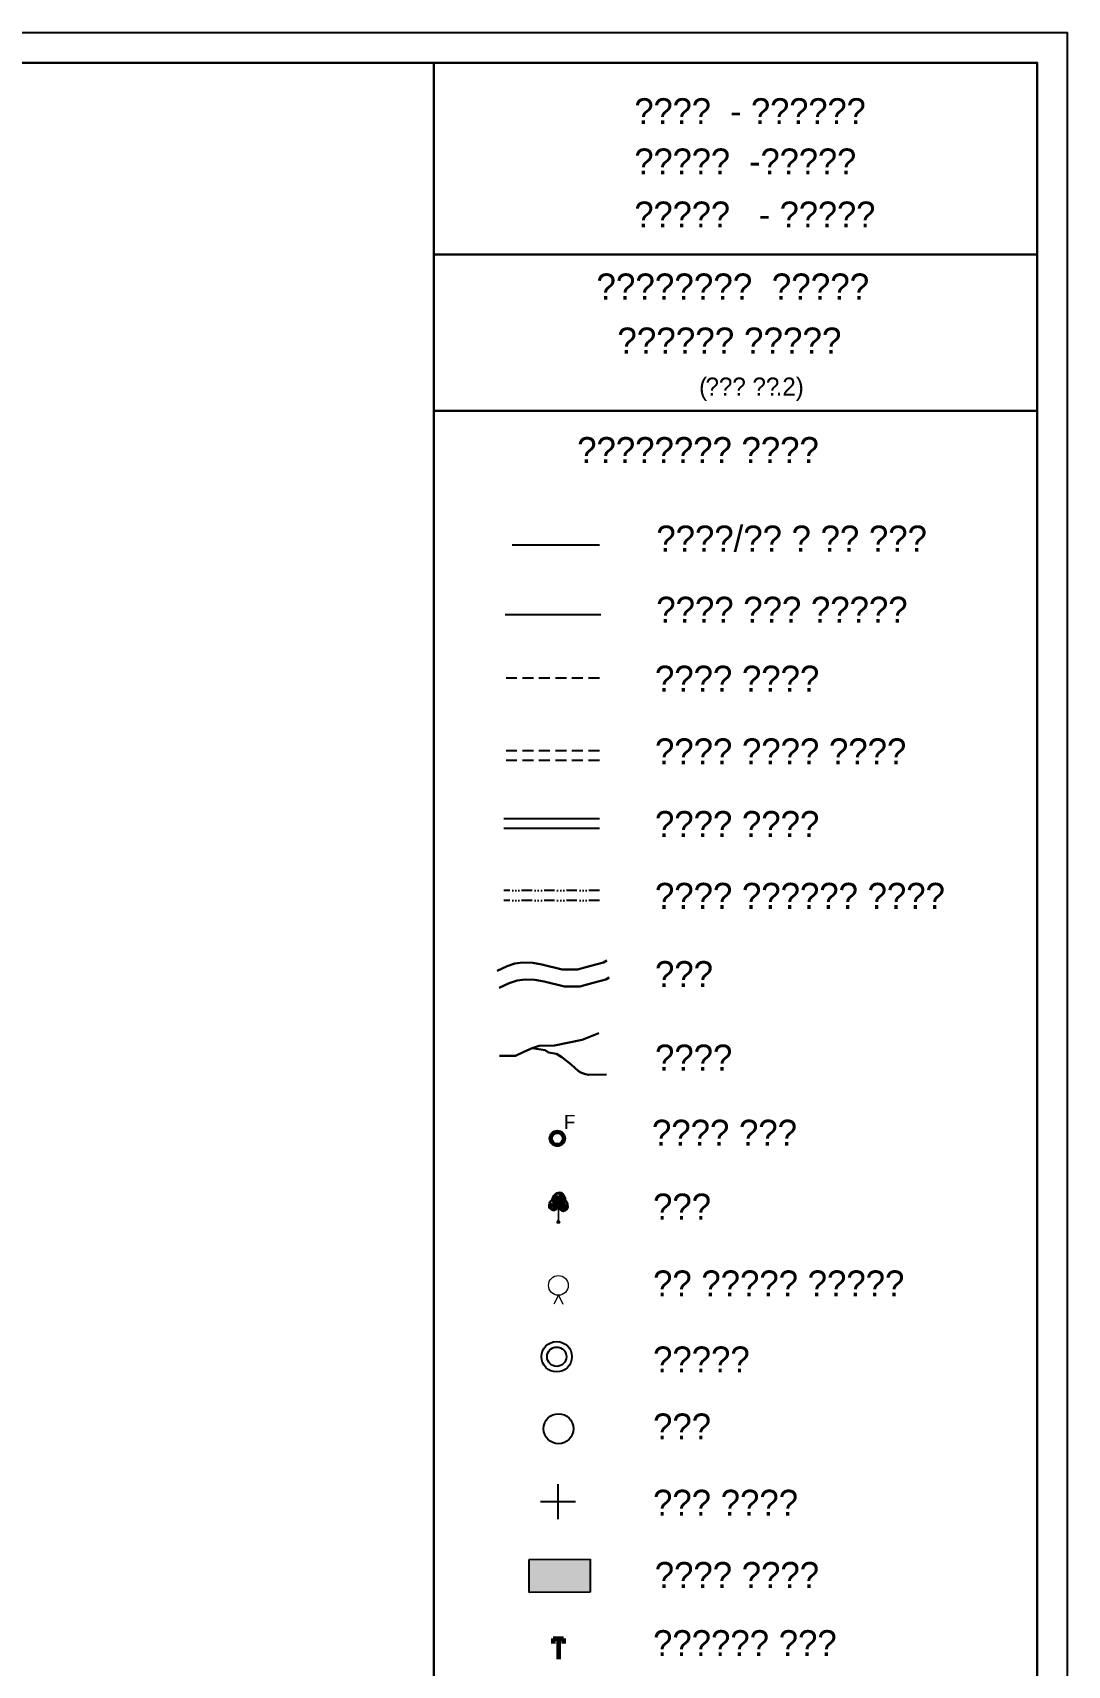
# Model space of a CAD drawing. Header units: millimetres. Extents: x -7 to 1337, y -419 to 712.
# Drawn here: x 833.2 to 1068.7, y 340.5 to 712.3 of the extents above; entities that cross this region are included whole.
import ezdxf

# ---------------------------------------------------------------- set-up
doc = ezdxf.new("R2010")
doc.units = ezdxf.units.MM
for name, pattern in [('ACAD_ISO02W100', [15, 12, -3]), ('ACAD_ISO14W100', [24, 12, -3, 0, -3, 0, -3, 0, -3]), ('DASHED', [0.75, 0.5, -0.25])]:
    doc.linetypes.add(name, pattern=pattern)
for name, color, linetype in [('Image', 7, 'Continuous'), ('Legend', 250, 'Continuous'), ('Sym_F', 250, 'Continuous'), ('Sym_Seemachinh', 250, 'Continuous'), ('Sym_Shivchinh', 250, 'Continuous'), ('Sym_STONE', 250, 'Continuous'), ('Sym_Tree', 92, 'Continuous')]:
    doc.layers.add(name, color=color, linetype=linetype)
doc.layers.add('Sym_Title', color=1, linetype='ACAD_ISO02W100', lineweight=25)
doc.styles.get("Standard").update_dxf_attribs({"font": 'Sakal Marathi_N_Ship.TTF'})
picture_1 = doc.add_image_def('image1.jpg', size_in_pixel=(14559, 11110))

# ---------------------------------------------------------------- blocks, each defined once
blk = doc.blocks.new('F')
at = {"layer": 'Sym_F'}
h = blk.add_hatch(color=256, dxfattribs=at)
h.paths.add_polyline_path([(-1, 0, 1), (1, 0, 1)])
h.paths.add_polyline_path([(0.69, 0, -1), (-0.69, 0, -1)], flags=16)
for radius in [1, 0.688]:
    blk.add_circle((0, 0), radius, dxfattribs=at)
at = {"layer": 'Sym_F', "linetype": 'Continuous'}
blk.add_text('F', height=1.8, dxfattribs=at).set_placement((0.85, 1.21, 1058.35))
blk = doc.blocks.new('Tree')
at = {"layer": 'Sym_Tree'}
for p, q in [((0.1, 3), (0, 2.99)), ((-0.16, 0), (0.13, 0))]:
    blk.add_line(p, q, dxfattribs=at)
at = {"layer": 'Sym_Tree', "color": 82, "const_width": 0.8}
for points in [[(-0.43, 1.74), (-0.28, 1.52)], [(-0.2, 1.68), (-0.05, 1.47)], [(-0.14, 1.47), (-0.1, 2.62)], [(-0.1, 1.46), (-0.06, 2.62)], [(0.05, 1.63), (0.1, 2.79)], [(0.2, 1.44), (0.24, 2.6)], [(0.6, 1.63), (0.38, 1.49)], [(0.44, 1.73), (0.59, 1.51)]]:
    blk.add_lwpolyline(points, dxfattribs=at)
at = {"layer": 'Sym_Tree', "color": 34}
blk.add_lwpolyline([(0, 0, 0.48, 0.16, 0), (0, 0.29, 0.16, 0.16, 0), (0, 1.48, 0.16, 0.16, 0)], format="xyseb", dxfattribs=at)
at = {"layer": 'Sym_Tree', "color": 82}
blk.add_open_spline([(-0.1, 1.43), (-0.17, 1.36), (-0.27, 1.24), (-0.46, 1.2), (-0.64, 1.21), (-0.79, 1.36), (-0.99, 1.53), (-0.9, 1.8), (-0.9, 2.07), (-0.59, 2.22), (-0.58, 2.58), (-0.35, 2.82), (-0.17, 2.98), (-0.04, 2.99), (0, 2.99)], degree=3, knots=[0, 0, 0, 0, 0.357151, 0.545743, 0.741494, 0.970117, 1.319935, 1.641608, 1.935314, 2.250626, 2.755061, 3.137005, 3.457298, 3.618487, 3.618487, 3.618487, 3.618487], dxfattribs=at)
blk.add_spline([(0.1, 1.43), (0.3, 1.22), (0.44, 1.16), (0.59, 1.16), (0.75, 1.25), (0.95, 1.45), (0.96, 1.7), (0.93, 1.94), (0.77, 2.13), (0.68, 2.52), (0.52, 2.78), (0.33, 2.96), (0.1, 3)], degree=3, dxfattribs=at)
for points in [[(-0.83, 1.97), (-0.9, 1.88), (-0.95, 1.62), (-0.58, 1.59)], [(-0.92, 1.7), (-0.95, 1.62), (-0.9, 1.88), (-0.93, 1.7)], [(-0.92, 1.7), (-0.92, 1.7), (-0.92, 1.7), (-0.95, 1.62)], [(-0.93, 1.54), (-0.91, 1.51), (-0.9, 1.88), (-0.87, 1.85)], [(-0.9, 1.88), (-0.93, 1.7), (-0.87, 1.85), (-0.87, 1.86)], [(-0.9, 1.88), (-0.87, 1.85), (-0.92, 1.7)], [(-0.85, 2.05), (-0.88, 1.99), (-0.89, 1.93), (-0.9, 1.88)], [(-0.77, 2.05), (-0.76, 1.78), (-0.9, 1.89), (-0.76, 1.78)], [(-0.89, 1.93), (-0.9, 1.88), (-0.82, 1.85), (-0.74, 2.01)], [(-0.9, 1.89), (-0.76, 1.78), (-0.69, 1.97), (-0.74, 2.01)], [(-0.85, 1.96), (-0.85, 1.96), (-0.83, 1.97), (-0.9, 1.88)], [(-0.85, 1.96), (-0.89, 1.94), (-0.86, 1.95), (-0.87, 2)], [(-0.86, 1.95), (-0.87, 2), (-0.88, 1.94), (-0.89, 1.94)], [(-0.88, 1.94), (-0.89, 1.94), (-0.89, 1.93), (-0.85, 1.97)], [(-0.89, 1.93), (-0.85, 1.97), (-0.85, 1.97)], [(-0.88, 1.91), (-0.88, 1.91), (-0.85, 1.96), (-0.89, 1.94)], [(-0.74, 2.08), (-0.77, 2.08), (-0.85, 2.05), (-0.88, 1.99)], [(-0.78, 2.04), (-0.82, 2.04), (-0.87, 2), (-0.88, 1.91)], [(-0.87, 2), (-0.88, 1.91), (-0.84, 1.97), (-0.83, 2.02)], [(-0.84, 1.94), (-0.84, 1.97), (-0.88, 1.91)], [(-0.83, 2.02), (-0.82, 2.04), (-0.87, 2), (-0.85, 2.05)], [(-0.87, 2), (-0.85, 2.05), (-0.84, 1.94), (-0.84, 1.97)], [(-0.86, 1.89), (-0.69, 1.93), (-0.85, 1.91), (-0.87, 1.85)], [(-0.85, 1.91), (-0.87, 1.85), (-0.85, 1.77), (-0.82, 1.83)], [(-0.85, 1.84), (-0.84, 1.87), (-0.87, 1.44), (-0.81, 1.4)], [(-0.87, 1.85), (-0.87, 1.86), (-0.58, 1.59), (-0.65, 1.65)], [(-0.82, 1.83), (-0.81, 1.8), (-0.86, 1.89), (-0.69, 1.93)], [(-0.8, 2.04), (-0.55, 2.12), (-0.85, 2.05), (-0.82, 2.08)], [(-0.85, 2.05), (-0.82, 2.08), (-0.8, 2.1), (-0.77, 2.12)], [(-0.85, 1.97), (-0.85, 1.97), (-0.85, 1.96)], [(-0.85, 1.77), (-0.82, 1.83), (-0.85, 1.84), (-0.84, 1.87)], [(-0.78, 2.02), (-0.84, 1.97), (-0.75, 2.03), (-0.77, 2.05)], [(-0.84, 1.97), (-0.83, 2.02), (-0.78, 2.04)], [(-0.82, 1.85), (-0.74, 2.01), (-0.78, 2.02), (-0.84, 1.97)], [(-0.78, 2.04), (-0.78, 2.04), (-0.83, 2.02), (-0.82, 2.04)], [(-0.77, 2.12), (-0.8, 2.1), (-0.82, 2.08), (-0.78, 2.09)], [(-0.82, 2.08), (-0.78, 2.09), (-0.77, 2.08), (-0.74, 2.08)], [(-0.76, 2.04), (-0.73, 2.06), (-0.78, 2.04), (-0.82, 2.04)], [(-0.76, 1.78), (-0.76, 1.78), (-0.79, 1.69), (-0.82, 1.85)], [(-0.79, 1.69), (-0.82, 1.85), (-0.65, 1.65), (-0.77, 1.77)], [(-0.75, 1.77), (-0.81, 1.8), (-0.82, 1.83), (-0.81, 1.8)], [(-0.77, 1.77), (-0.73, 1.75), (-0.75, 1.77), (-0.81, 1.8)], [(-0.8, 2.1), (-0.77, 2.12), (-0.74, 2.14), (-0.73, 2.09)], [(-0.74, 2.14), (-0.73, 2.09), (-0.77, 2.08), (-0.8, 2.1)], [(-0.75, 2.03), (-0.77, 2.05), (-0.8, 2.04), (-0.55, 2.12)], [(-0.77, 2.08), (-0.8, 2.1), (-0.77, 2.12), (-0.77, 2.1)], [(-0.8, 2.1), (-0.77, 2.1), (-0.77, 2.12), (-0.8, 2.1)], [(-0.77, 2.1), (-0.77, 2.1), (-0.8, 2.1), (-0.77, 2.1)], [(-0.76, 2.11), (-0.78, 2.09), (-0.69, 2.19)], [(-0.73, 2.09), (-0.77, 2.1), (-0.76, 2.11), (-0.78, 2.09)], [(-0.77, 2.12), (-0.77, 2.1), (-0.77, 2.12), (-0.76, 2.11)], [(-0.77, 2.12), (-0.76, 2.11), (-0.77, 2.1)], [(-0.77, 2.08), (-0.74, 2.08), (-0.73, 2.09), (-0.77, 2.1)], [(-0.74, 2.08), (-0.74, 2.08), (-0.74, 2.08), (-0.77, 2.08)], [(-0.69, 1.97), (-0.73, 2.06), (-0.77, 2.05), (-0.76, 1.78)], [(-0.73, 2.06), (-0.73, 2.01), (-0.77, 2.05), (-0.73, 2.06)], [(-0.77, 2.05), (-0.73, 2.06), (-0.73, 2.02), (-0.77, 2.03)], [(-0.73, 2.02), (-0.77, 2.03), (-0.73, 2.02), (-0.73, 2.06)], [(-0.62, 1.85), (-0.72, 1.75), (-0.77, 1.77), (-0.73, 1.75)], [(-0.65, 1.65), (-0.77, 1.77), (-0.76, 1.78), (-0.65, 1.71)], [(-0.47, 2.16), (-0.52, 1.63), (-0.76, 1.78), (-0.63, 2.04)], [(-0.52, 1.63), (-0.76, 1.78), (-0.74, 2.08), (-0.63, 2.11)], [(-0.73, 2.02), (-0.73, 2.06), (-0.76, 2.04), (-0.73, 2.06)], [(-0.76, 1.78), (-0.63, 2.04), (-0.65, 1.68), (-0.65, 1.53)], [(-0.7, 1.93), (-0.76, 1.78), (-0.74, 2.01), (-0.69, 1.97)], [(-0.69, 1.97), (-0.66, 1.92), (-0.76, 1.78), (-0.69, 1.93)], [(-0.7, 1.93), (-0.74, 1.95), (-0.7, 1.93), (-0.76, 1.96)], [(-0.7, 1.93), (-0.76, 1.96), (-0.7, 1.93), (-0.76, 1.78)], [(-0.76, 1.78), (-0.69, 1.93), (-0.7, 1.93), (-0.74, 1.95)], [(-0.76, 1.78), (-0.76, 1.78), (-0.62, 1.85), (-0.72, 1.75)], [(-0.58, 1.59), (-0.65, 1.65), (-0.53, 1.84), (-0.76, 1.78)], [(-0.53, 1.84), (-0.76, 1.78), (-0.76, 1.78)], [(-0.76, 1.78), (-0.65, 1.71), (-0.76, 1.78), (-0.69, 1.79)], [(-0.76, 1.78), (-0.69, 1.79), (-0.76, 1.78)], [(-0.52, 1.63), (-0.65, 1.68), (-0.52, 1.63), (-0.76, 1.78)], [(-0.63, 2.17), (-0.63, 2.23), (-0.74, 2.08)], [(-0.74, 2.14), (-0.74, 2.13), (-0.69, 2.19), (-0.63, 2.23)], [(-0.69, 2.19), (-0.63, 2.23), (-0.74, 2.08), (-0.74, 2.13)], [(-0.74, 2.08), (-0.74, 2.13), (-0.71, 2.1), (-0.63, 2.23)], [(-0.69, 2.19), (-0.69, 2.19), (-0.74, 2.14), (-0.74, 2.13)], [(-0.74, 2.08), (-0.63, 2.11), (-0.55, 2.17), (-0.63, 2.11)], [(-0.74, 2.08), (-0.74, 2.08), (-0.74, 2.08)], [(-0.74, 2.08), (-0.74, 2.08), (-0.74, 2.08)], [(-0.74, 2.01), (-0.71, 2.03), (-0.73, 2.06), (-0.73, 2.01)], [(-0.74, 2.01), (-0.69, 1.97), (-0.74, 2.01), (-0.71, 2.03)], [(-0.69, 1.97), (-0.74, 2.01), (-0.69, 1.97), (-0.74, 1.95)], [(-0.69, 1.97), (-0.74, 1.95), (-0.69, 1.97), (-0.66, 1.92)], [(-0.64, 2.09), (-0.63, 2.04), (-0.69, 1.97), (-0.73, 2.06)], [(-0.71, 2.1), (-0.63, 2.23), (-0.63, 2.17), (-0.58, 2.16)], [(-0.63, 2.14), (-0.63, 2.17), (-0.71, 2.1), (-0.63, 2.14)], [(-0.71, 2.1), (-0.63, 2.14), (-0.63, 2.17), (-0.7, 2.11)], [(-0.63, 2.17), (-0.7, 2.11), (-0.63, 2.14), (-0.63, 2.17)], [(-0.69, 2.19), (-0.63, 2.23), (-0.58, 2.36), (-0.6, 2.36)], [(-0.63, 2.27), (-0.63, 2.27), (-0.69, 2.19), (-0.63, 2.23)], [(-0.63, 2.04), (-0.64, 2.09), (-0.68, 1.95), (-0.69, 1.97)], [(-0.68, 1.95), (-0.69, 1.97), (-0.62, 1.97), (-0.64, 1.94)], [(-0.66, 1.92), (-0.64, 1.94), (-0.63, 2.04), (-0.64, 2.09)], [(-0.64, 1.88), (-0.6, 1.86), (-0.66, 1.92), (-0.64, 1.94)], [(-0.65, 1.68), (-0.65, 1.53), (-0.65, 1.53), (-0.53, 1.53)], [(-0.65, 1.53), (-0.53, 1.53), (-0.52, 1.63), (-0.65, 1.68)], [(-0.62, 1.97), (-0.63, 2.04), (-0.63, 2.04), (-0.64, 2.09)], [(-0.63, 2.04), (-0.64, 2.09), (-0.64, 2.09), (-0.59, 2.09)], [(-0.64, 2.09), (-0.59, 2.09), (-0.64, 2.09), (-0.63, 2.04)], [(-0.62, 1.97), (-0.64, 1.94), (-0.52, 1.63), (-0.59, 1.62)], [(-0.62, 1.85), (-0.64, 1.88), (-0.64, 1.94), (-0.6, 1.86)], [(-0.64, 1.94), (-0.6, 1.86), (-0.64, 1.94), (-0.6, 1.86)], [(-0.64, 1.94), (-0.6, 1.86), (-0.58, 1.94), (-0.64, 1.94)], [(-0.58, 1.94), (-0.64, 1.94), (-0.64, 1.88), (-0.6, 1.86)], [(-0.52, 1.63), (-0.59, 1.62), (-0.62, 1.85), (-0.64, 1.88)], [(-0.49, 2.45), (-0.58, 2.36), (-0.55, 2.17), (-0.63, 2.17)], [(-0.63, 2.17), (-0.63, 2.17), (-0.63, 2.17), (-0.63, 2.23)], [(-0.63, 2.14), (-0.63, 2.17), (-0.62, 2.21), (-0.63, 2.23)], [(-0.55, 2.17), (-0.63, 2.17), (-0.43, 2.16), (-0.22, 2.16)], [(-0.55, 2.17), (-0.63, 2.11), (-0.63, 2.04), (-0.63, 2.11)], [(-0.63, 2.04), (-0.63, 2.11), (-0.63, 2.17)], [(-0.63, 2.17), (-0.63, 2.17), (-0.63, 2.17)], [(-0.63, 2.17), (-0.58, 2.16), (-0.63, 2.14), (-0.63, 2.17)], [(-0.47, 2.16), (-0.55, 2.17), (-0.62, 1.97), (-0.63, 2.04)], [(-0.62, 2.27), (-0.62, 2.21), (-0.54, 2.47), (-0.54, 2.5)], [(-0.58, 2.36), (-0.6, 2.36), (-0.61, 2.32), (-0.62, 2.3)], [(-0.62, 2.24), (-0.62, 2.21), (-0.58, 2.36), (-0.56, 2.28)], [(-0.61, 2.32), (-0.58, 2.36), (-0.62, 2.27), (-0.62, 2.21)], [(-0.61, 2.32), (-0.62, 2.3), (-0.62, 2.24), (-0.62, 2.21)], [(-0.58, 2.36), (-0.56, 2.28), (-0.61, 2.32), (-0.58, 2.36)], [(-0.57, 2.44), (-0.6, 2.36), (-0.49, 2.59), (-0.5, 2.59)], [(-0.55, 2.54), (-0.57, 2.47), (-0.57, 2.44), (-0.6, 2.36)], [(-0.55, 2.48), (-0.55, 2.5), (-0.6, 2.36), (-0.59, 2.36)], [(-0.57, 2.4), (-0.6, 2.36), (-0.57, 2.47), (-0.54, 2.47)], [(-0.58, 2.39), (-0.57, 2.43), (-0.57, 2.4), (-0.6, 2.36)], [(-0.6, 2.36), (-0.59, 2.36), (-0.57, 2.39), (-0.57, 2.4)], [(-0.45, 2.73), (-0.52, 2.6), (-0.55, 2.48), (-0.58, 2.36)], [(-0.39, 2.55), (-0.5, 2.59), (-0.49, 2.45), (-0.58, 2.36)], [(-0.55, 2.48), (-0.58, 2.36), (-0.42, 2.42), (-0.39, 2.55)], [(-0.56, 2.46), (-0.55, 2.54), (-0.58, 2.39), (-0.57, 2.43)], [(-0.57, 2.47), (-0.54, 2.47), (-0.55, 2.54), (-0.57, 2.47)], [(-0.57, 2.39), (-0.57, 2.4), (-0.57, 2.43), (-0.55, 2.5)], [(-0.55, 2.54), (-0.52, 2.6), (-0.56, 2.46), (-0.55, 2.54)], [(-0.39, 2.55), (-0.46, 2.69), (-0.52, 2.6), (-0.55, 2.5)], [(-0.52, 2.6), (-0.55, 2.5), (-0.49, 2.45), (-0.39, 2.55)], [(-0.55, 2.5), (-0.53, 2.57), (-0.52, 2.6), (-0.53, 2.57)], [(-0.52, 2.6), (-0.53, 2.57), (-0.55, 2.54), (-0.52, 2.6)], [(-0.55, 2.54), (-0.55, 2.54), (-0.55, 2.5), (-0.53, 2.57)], [(-0.54, 2.47), (-0.54, 2.5), (-0.55, 2.48), (-0.55, 2.5)], [(-0.55, 2.17), (-0.32, 2.2), (-0.49, 2.45), (-0.38, 2.29)], [(-0.49, 2.45), (-0.38, 2.29), (-0.32, 2.2), (-0.55, 2.17)], [(-0.29, 2.35), (-0.32, 2.2), (-0.55, 2.17), (-0.32, 2.2)], [(-0.32, 2.2), (-0.55, 2.17), (-0.43, 2.16)], [(-0.47, 2.16), (-0.35, 2.09), (-0.47, 2.16), (-0.55, 2.17)], [(0, 2.99), (-0.31, 2.84), (-0.45, 2.73), (-0.52, 2.6)], [(-0.49, 2.59), (-0.5, 2.59), (-0.38, 2.77), (-0.31, 2.84)], [(-0.49, 2.45), (-0.39, 2.55), (-0.39, 2.55), (-0.5, 2.59)], [(-0.26, 2.44), (-0.1, 2.44), (-0.29, 2.35), (-0.49, 2.45)], [(-0.29, 2.35), (-0.49, 2.45), (-0.29, 2.35), (-0.32, 2.2)], [(-0.35, 2.09), (-0.33, 2.16), (-0.47, 2.16), (-0.35, 2.09)], [(-0.42, 2.42), (-0.39, 2.55), (-0.39, 2.55), (-0.46, 2.69)], [(-0.38, 2.77), (-0.31, 2.84), (-0.45, 2.73), (-0.38, 2.77)], [(-0.39, 2.55), (-0.45, 2.66), (-0.41, 2.72), (-0.26, 2.81)], [(-0.45, 2.73), (-0.38, 2.77), (-0.4, 2.72), (-0.42, 2.74)], [(-0.4, 2.72), (-0.42, 2.74), (-0.45, 2.68), (-0.45, 2.66)], [(-0.45, 2.68), (-0.45, 2.66), (-0.43, 2.7), (-0.4, 2.72)], [(-0.41, 2.69), (-0.44, 2.68), (-0.45, 2.66), (-0.41, 2.69)], [(-0.45, 2.66), (-0.41, 2.69), (-0.07, 2.53), (0.05, 2.48)], [(-0.41, 2.69), (-0.41, 2.71), (-0.41, 2.69), (-0.44, 2.68)], [(-0.43, 2.7), (-0.4, 2.72), (0, 2.99), (-0.09, 2.98)], [(-0.43, 2.16), (-0.22, 2.16), (0.02, 2.32), (0.07, 2.48)], [(-0.43, 2.16), (-0.43, 2.16), (-0.35, 2.09), (-0.33, 2.16)], [(-0.41, 2.65), (-0.25, 2.61), (-0.26, 2.81), (0.06, 2.94)], [(-0.41, 2.72), (-0.26, 2.81), (-0.25, 2.61), (-0.41, 2.69)], [(-0.3, 2.8), (-0.26, 2.81), (-0.41, 2.69), (-0.41, 2.71)], [(-0.25, 2.61), (-0.41, 2.69), (-0.41, 2.65), (-0.25, 2.61)], [(-0.28, 2.82), (-0.37, 2.77), (-0.4, 2.72), (-0.28, 2.82)], [(-0.27, 2.82), (-0.37, 2.77), (-0.39, 2.71), (-0.37, 2.69)], [(-0.39, 2.71), (-0.37, 2.69), (-0.3, 2.8), (-0.26, 2.81)], [(-0.26, 2.81), (0.06, 2.94), (-0.27, 2.82), (-0.37, 2.77)], [(-0.31, 2.84), (-0.18, 2.9), (-0.28, 2.82), (-0.37, 2.77)], [(0.27, 1.83), (-0.21, 1.81), (-0.27, 2.16), (-0.32, 1.63)], [(-0.18, 2.9), (-0.17, 2.95), (-0.25, 2.9), (-0.31, 2.84)], [(-0.25, 2.9), (-0.31, 2.84), (-0.18, 2.9), (-0.24, 2.9)], [(-0.18, 2.9), (-0.24, 2.9), (-0.31, 2.84), (-0.18, 2.9)], [(-0.26, 2.44), (-0.29, 2.35), (-0.29, 2.35), (-0.26, 2.44)], [(0.2, 2.99), (-0.06, 2.82), (-0.26, 2.82), (0, 2.99)], [(-0.26, 2.82), (0, 2.99), (0.09, 2.99), (0.04, 2.93)], [(-0.07, 2.53), (0.05, 2.48), (-0.26, 2.44), (-0.1, 2.44)], [(0, 2.99), (-0.09, 2.98), (-0.17, 2.95), (-0.25, 2.9)], [(-0.17, 2.95), (-0.25, 2.9), (-0.12, 2.96), (-0.09, 2.98)], [(-0.1, 2.97), (-0.12, 2.96), (-0.25, 2.9), (-0.18, 2.9)], [(-0.1, 2.97), (-0.18, 2.9), (-0.18, 2.93), (-0.25, 2.9)], [(-0.18, 2.93), (-0.25, 2.9), (-0.18, 2.9), (-0.17, 2.95)], [(0.28, 2.6), (-0.05, 2.61), (-0.19, 2.55), (-0.24, 2.66)], [(-0.09, 2.35), (-0.06, 2.44), (0.27, 1.83), (-0.21, 1.81)], [(-0.2, 2.72), (-0.08, 2.82), (0.2, 2.99), (0.28, 2.6)], [(-0.06, 2.79), (-0.06, 2.82), (-0.2, 2.72), (-0.08, 2.82)], [(-0.12, 2.96), (-0.09, 2.98), (-0.18, 2.95), (-0.09, 2.98)], [(-0.18, 2.95), (-0.09, 2.98), (-0.1, 2.97), (-0.12, 2.96)], [(-0.13, 2.95), (-0.13, 2.95), (-0.1, 2.97), (-0.18, 2.9)], [(-0.13, 2.96), (-0.13, 2.96), (-0.18, 2.95), (-0.18, 2.9)], [(-0.18, 2.95), (-0.18, 2.9), (-0.13, 2.96), (-0.14, 2.95)], [(-0.13, 2.96), (-0.14, 2.95), (-0.13, 2.95)], [(0.28, 2.6), (-0.05, 2.61), (-0.06, 2.44), (-0.09, 2.35)], [(0, 2.99), (0.1, 3), (0.2, 2.99), (-0.06, 2.82)], [(0.2, 2.99), (0.28, 2.6), (-0.05, 2.61), (-0.06, 2.81)], [(0.37, 2.93), (0.29, 2.97), (-0.06, 2.81), (-0.06, 2.8)], [(-0.06, 2.81), (-0.06, 2.8), (-0.06, 2.82)], [(-0.06, 2.82), (-0.06, 2.82), (-0.06, 2.79), (-0.06, 2.82)], [(-0.05, 2.61), (-0.06, 2.81), (0.28, 2.6), (-0.05, 2.61)], [(0.22, 2.32), (0.27, 2.48), (0.28, 2.6), (-0.05, 2.61)], [(0.09, 2.99), (0.04, 2.93), (-0.03, 2.91), (0.02, 2.96)], [(-0.03, 2.91), (-0.02, 2.94), (0.02, 2.96), (0, 2.99)], [(-0.03, 2.91), (0.02, 2.96), (0.04, 2.93), (-0.03, 2.91)], [(0.04, 2.93), (-0.03, 2.91), (-0.02, 2.94), (0.02, 2.96)], [(0.41, 2.32), (0.39, 2.41), (-0.01, 1.85), (0.46, 1.77)], [(-0.01, 1.85), (0.46, 1.77), (0.56, 2.11), (0.55, 1.58)], [(0.02, 2.96), (0, 2.99), (0.09, 2.99), (0.02, 2.96)], [(0.09, 2.99), (0.02, 2.96), (0.1, 3), (0.2, 2.99)], [(0.1, 2.32), (0.07, 2.49), (0.08, 2.61), (0.41, 2.58)], [(0.52, 2.11), (0.31, 2.14), (0.1, 2.32), (0.07, 2.49)], [(0.57, 2.67), (0.46, 2.79), (0.2, 2.99), (0.08, 2.61)], [(0.2, 2.99), (0.08, 2.61), (0.41, 2.58), (0.45, 2.78)], [(0.41, 2.58), (0.45, 2.78), (0.08, 2.61), (0.41, 2.58)], [(0.08, 2.61), (0.41, 2.58), (0.39, 2.41), (0.41, 2.32)], [(0.08, 2.61), (0.41, 2.58), (0.54, 2.5), (0.6, 2.6)], [(0.12, 2.95), (0.09, 2.97), (0.17, 2.93), (0.09, 2.97)], [(0.17, 2.93), (0.09, 2.97), (0.1, 2.96), (0.12, 2.95)], [(0.6, 2.6), (0.57, 2.64), (0.21, 2.53), (0.09, 2.49)], [(0.21, 2.53), (0.09, 2.49), (0.39, 2.41), (0.23, 2.43)], [(0.1, 3), (0.2, 2.99), (0.32, 2.95), (0.29, 2.97)], [(0.12, 2.95), (0.14, 2.94), (0.13, 2.94)], [(0.56, 2.6), (0.41, 2.58), (0.45, 2.78), (0.14, 2.95)], [(0.45, 2.78), (0.14, 2.95), (0.45, 2.78), (0.54, 2.73)], [(0.2, 2.99), (0.5, 2.8), (0.62, 2.67), (0.67, 2.54)], [(0.6, 2.65), (0.57, 2.67), (0.2, 2.99), (0.29, 2.97)], [(0.2, 2.99), (0.29, 2.97), (0.37, 2.93), (0.44, 2.87)], [(0.32, 2.11), (0.32, 2.11), (0.23, 2.05), (0.22, 2.12)], [(0.39, 2.41), (0.23, 2.43), (0.41, 2.32), (0.62, 2.39)], [(0.37, 2.93), (0.44, 2.87), (0.32, 2.95), (0.29, 2.97)], [(0.3, 2.96), (0.32, 2.95), (0.44, 2.87), (0.38, 2.88)], [(0.33, 2.94), (0.33, 2.94), (0.3, 2.96), (0.38, 2.88)], [(0.3, 2.96), (0.38, 2.88), (0.37, 2.91), (0.44, 2.87)], [(0.65, 2.11), (0.72, 2.09), (0.52, 2.11), (0.31, 2.14)], [(0.44, 2.87), (0.38, 2.88), (0.33, 2.94), (0.33, 2.95)], [(0.33, 2.94), (0.33, 2.95), (0.37, 2.93), (0.38, 2.88)], [(0.37, 2.93), (0.38, 2.88), (0.33, 2.95), (0.34, 2.94)], [(0.37, 2.91), (0.44, 2.87), (0.38, 2.88), (0.37, 2.93)], [(0.38, 2.88), (0.37, 2.93), (0.44, 2.87), (0.5, 2.8)], [(0.44, 2.87), (0.5, 2.8), (0.38, 2.88), (0.43, 2.87)], [(0.38, 2.88), (0.43, 2.87), (0.5, 2.8), (0.38, 2.88)], [(0.5, 2.8), (0.38, 2.88), (0.46, 2.79), (0.54, 2.73)], [(0.39, 2.41), (0.41, 2.32), (0.41, 2.32), (0.39, 2.41)], [(0.58, 2.67), (0.45, 2.78), (0.41, 2.58), (0.57, 2.64)], [(0.41, 2.58), (0.57, 2.64), (0.56, 2.6), (0.41, 2.58)], [(0.41, 2.32), (0.62, 2.39), (0.41, 2.32), (0.42, 2.16)], [(0.41, 2.32), (0.42, 2.16), (0.65, 2.11), (0.42, 2.16)], [(0.65, 2.11), (0.42, 2.16), (0.62, 2.39), (0.49, 2.25)], [(0.62, 2.39), (0.49, 2.25), (0.42, 2.16), (0.65, 2.11)], [(0.42, 2.16), (0.65, 2.11), (0.52, 2.11)], [(0.43, 2.05), (0.42, 2.12), (0.56, 2.11), (0.43, 2.05)], [(0.56, 2.11), (0.43, 2.05), (0.56, 2.11), (0.65, 2.11)], [(0.54, 2.5), (0.6, 2.6), (0.58, 2.67), (0.45, 2.78)], [(0.45, 2.78), (0.54, 2.73), (0.55, 2.66), (0.53, 2.65)], [(0.55, 2.66), (0.53, 2.65), (0.47, 2.76), (0.45, 2.78)], [(0.47, 2.76), (0.45, 2.78), (0.57, 2.64), (0.58, 2.66)], [(0.46, 2.79), (0.54, 2.73), (0.57, 2.67), (0.46, 2.79)], [(0.47, 2.54), (0.48, 2.5), (0.49, 2.47), (0.47, 2.54)], [(0.64, 2.53), (0.65, 2.53), (0.55, 2.72), (0.5, 2.8)], [(0.55, 2.72), (0.5, 2.8), (0.62, 2.67), (0.55, 2.72)], [(0.55, 2.37), (0.54, 2.5), (0.54, 2.5), (0.62, 2.64)], [(0.54, 2.5), (0.62, 2.64), (0.67, 2.54), (0.68, 2.43)], [(0.67, 2.54), (0.68, 2.43), (0.62, 2.39), (0.54, 2.5)], [(0.62, 2.39), (0.54, 2.5), (0.54, 2.5), (0.65, 2.53)], [(0.54, 2.5), (0.65, 2.53), (0.62, 2.39), (0.7, 2.29)], [(0.69, 2.41), (0.7, 2.29), (0.55, 2.37), (0.54, 2.5)], [(0.62, 2.67), (0.55, 2.72), (0.57, 2.67), (0.59, 2.69)], [(0.56, 2.11), (0.55, 1.58), (0.8, 1.7), (0.71, 1.97)], [(0.55, 1.58), (0.8, 1.7), (0.82, 2), (0.72, 2.03)], [(0.68, 1.9), (0.7, 1.87), (0.55, 1.58), (0.62, 1.56)], [(0.55, 1.58), (0.62, 1.56), (0.68, 1.77), (0.7, 1.81)], [(0.55, 1.58), (0.68, 1.6), (0.55, 1.58), (0.8, 1.7)], [(0.56, 2.11), (0.65, 2.11), (0.68, 1.9), (0.71, 1.97)], [(0.57, 2.67), (0.59, 2.69), (0.61, 2.62), (0.6, 2.6)], [(0.61, 2.62), (0.6, 2.6), (0.6, 2.65), (0.57, 2.67)], [(0.57, 2.64), (0.58, 2.66), (0.57, 2.64), (0.6, 2.62)], [(0.57, 2.64), (0.6, 2.62), (0.6, 2.6), (0.57, 2.64)], [(0.6, 1.52), (0.68, 1.58), (0.58, 1.79), (0.8, 1.7)], [(0.58, 1.79), (0.8, 1.7), (0.8, 1.7)], [(0.9, 1.88), (0.96, 1.78), (0.97, 1.51), (0.6, 1.52)], [(0.92, 1.75), (0.92, 1.76), (0.6, 1.52), (0.68, 1.58)], [(0.62, 2.67), (0.67, 2.54), (0.69, 2.41), (0.7, 2.29)], [(0.62, 2.39), (0.7, 2.29), (0.65, 2.11), (0.72, 2.09)], [(0.7, 2.37), (0.72, 2.29), (0.64, 2.53), (0.65, 2.53)], [(0.83, 1.94), (0.85, 1.96), (0.88, 1.94), (0.64, 2.06)], [(0.88, 1.94), (0.64, 2.06), (0.92, 1.95), (0.9, 1.98)], [(0.7, 1.87), (0.66, 1.79), (0.64, 1.88), (0.7, 1.87)], [(0.64, 1.88), (0.7, 1.87), (0.7, 1.81), (0.66, 1.79)], [(0.82, 2), (0.72, 2.03), (0.65, 2.11), (0.72, 2.03)], [(0.65, 2.11), (0.72, 2.03), (0.71, 1.97), (0.72, 2.03)], [(0.68, 1.77), (0.7, 1.81), (0.7, 1.87), (0.66, 1.79)], [(0.7, 1.87), (0.66, 1.79), (0.7, 1.87), (0.66, 1.79)], [(0.7, 1.81), (0.66, 1.79), (0.72, 1.84), (0.7, 1.87)], [(0.68, 2.43), (0.68, 2.5), (0.67, 2.54), (0.68, 2.5)], [(0.69, 2.47), (0.67, 2.54), (0.69, 2.4), (0.69, 2.47)], [(0.73, 2.19), (0.72, 2.14), (0.68, 2.41), (0.67, 2.43)], [(0.68, 2.41), (0.67, 2.43), (0.69, 2.41), (0.68, 2.43)], [(0.73, 2.17), (0.72, 2.14), (0.7, 2.29), (0.67, 2.21)], [(0.7, 2.29), (0.67, 2.21), (0.72, 2.25), (0.7, 2.29)], [(0.8, 2.01), (0.73, 2.15), (0.72, 2.09), (0.67, 2.1)], [(0.72, 2.09), (0.67, 2.1), (0.72, 2.07), (0.72, 2.09)], [(0.8, 1.7), (0.71, 1.97), (0.68, 1.6), (0.67, 1.46)], [(0.69, 2.47), (0.69, 2.47), (0.68, 2.43), (0.68, 2.5)], [(0.7, 2.4), (0.68, 2.41), (0.69, 2.47), (0.7, 2.4)], [(0.69, 2.41), (0.68, 2.43), (0.72, 2.29), (0.7, 2.29)], [(0.7, 2.32), (0.7, 2.33), (0.69, 2.36), (0.68, 2.43)], [(0.7, 2.33), (0.72, 2.29), (0.7, 2.4), (0.68, 2.41)], [(0.68, 1.9), (0.71, 1.97), (0.71, 1.97), (0.72, 2.02)], [(0.71, 1.97), (0.72, 2.02), (0.72, 2.02), (0.68, 2.02)], [(0.72, 2.02), (0.68, 2.02), (0.72, 2.02), (0.71, 1.97)], [(0.74, 1.88), (0.75, 1.89), (0.68, 1.9), (0.7, 1.87)], [(0.8, 1.7), (0.8, 1.7), (0.68, 1.77), (0.76, 1.66)], [(0.68, 1.77), (0.76, 1.66), (0.81, 1.68), (0.77, 1.67)], [(0.82, 1.6), (0.87, 1.75), (0.68, 1.58), (0.81, 1.68)], [(0.8, 1.7), (0.68, 1.64), (0.8, 1.7), (0.73, 1.71)], [(0.68, 1.58), (0.81, 1.68), (0.8, 1.7), (0.68, 1.64)], [(0.69, 2.4), (0.69, 2.47), (0.7, 2.32), (0.69, 2.36)], [(0.69, 2.47), (0.7, 2.4), (0.7, 2.37), (0.72, 2.29)], [(0.7, 2.32), (0.69, 2.36), (0.7, 2.33), (0.72, 2.29)], [(0.72, 2.29), (0.7, 2.29), (0.7, 2.32), (0.7, 2.33)], [(0.79, 2.11), (0.73, 2.15), (0.7, 2.29), (0.72, 2.29)], [(0.7, 2.29), (0.72, 2.29), (0.72, 2.25), (0.73, 2.22)], [(0.72, 2.25), (0.7, 2.29), (0.73, 2.19), (0.72, 2.14)], [(0.72, 1.84), (0.7, 1.87), (0.71, 1.97), (0.72, 2.02)], [(0.71, 1.97), (0.72, 2.03), (0.72, 2.09)], [(0.71, 1.97), (0.72, 2.02), (0.74, 1.88), (0.75, 1.89)], [(0.72, 2.02), (0.71, 1.97), (0.75, 1.89), (0.81, 1.97)], [(0.72, 2.25), (0.73, 2.22), (0.73, 2.17), (0.72, 2.14)], [(0.72, 2.09), (0.72, 2.09), (0.72, 2.09), (0.73, 2.15)], [(0.72, 2.09), (0.73, 2.15), (0.82, 2)], [(0.72, 2.06), (0.72, 2.09), (0.72, 2.14), (0.73, 2.15)], [(0.72, 2.09), (0.72, 2.09), (0.72, 2.09)], [(0.72, 2.07), (0.72, 2.09), (0.8, 2.01), (0.72, 2.06)], [(0.8, 2.01), (0.72, 2.06), (0.72, 2.09), (0.79, 2.03)], [(0.72, 2.09), (0.79, 2.03), (0.72, 2.06), (0.72, 2.09)], [(0.75, 1.89), (0.81, 1.86), (0.75, 1.89), (0.72, 1.84)], [(0.75, 1.89), (0.72, 1.84), (0.8, 1.7), (0.75, 1.85)], [(0.74, 2.2), (0.74, 2.2), (0.79, 2.11), (0.73, 2.15)], [(0.83, 2.06), (0.83, 2.04), (0.79, 2.11), (0.73, 2.15)], [(0.79, 2.11), (0.73, 2.15), (0.82, 2), (0.83, 2.04)], [(0.82, 2), (0.83, 2.04), (0.8, 2.01), (0.73, 2.15)], [(0.8, 1.7), (0.73, 1.71), (0.8, 1.7)], [(0.75, 1.89), (0.81, 1.97), (0.85, 1.96), (0.8, 1.7)], [(0.81, 1.92), (0.75, 1.89), (0.81, 1.92), (0.79, 1.94)], [(0.96, 1.78), (0.8, 1.7), (0.75, 1.89), (0.81, 1.92)], [(0.75, 1.89), (0.81, 1.92), (0.75, 1.89), (0.81, 1.86)], [(0.76, 1.85), (0.8, 1.7), (0.81, 1.92), (0.75, 1.89)], [(0.8, 1.7), (0.75, 1.85), (0.76, 1.85), (0.81, 1.86)], [(0.87, 1.73), (0.86, 1.71), (0.91, 1.79), (0.75, 1.85)], [(0.91, 1.79), (0.75, 1.85), (0.91, 1.81), (0.92, 1.75)], [(0.76, 1.85), (0.81, 1.86), (0.76, 1.85), (0.83, 1.87)], [(0.76, 1.85), (0.83, 1.87), (0.76, 1.85), (0.8, 1.7)], [(0.81, 1.68), (0.77, 1.67), (0.79, 1.69), (0.86, 1.71)], [(0.84, 2.02), (0.86, 1.99), (0.79, 2.11)], [(0.79, 2.11), (0.79, 2.11), (0.83, 2.06), (0.83, 2.04)], [(0.81, 1.92), (0.79, 1.94), (0.81, 1.97), (0.8, 1.93)], [(0.79, 1.69), (0.86, 1.71), (0.87, 1.73), (0.86, 1.71)], [(0.81, 1.97), (0.8, 1.93), (0.85, 1.96), (0.81, 1.98)], [(0.85, 1.96), (0.8, 1.7), (0.96, 1.78), (0.8, 1.7)], [(0.9, 1.74), (0.89, 1.77), (0.87, 1.34), (0.8, 1.31)], [(0.8, 1.7), (0.8, 1.7), (0.82, 1.6), (0.87, 1.75)], [(0.85, 1.96), (0.81, 1.98), (0.81, 1.93), (0.84, 1.94)], [(0.81, 1.93), (0.84, 1.94), (0.81, 1.93), (0.81, 1.97)], [(0.81, 1.93), (0.81, 1.97), (0.84, 1.95), (0.81, 1.97)], [(0.84, 1.95), (0.81, 1.97), (0.85, 1.94), (0.89, 1.95)], [(0.87, 1.75), (0.81, 1.92), (0.85, 1.93), (0.91, 1.87)], [(0.96, 1.82), (0.96, 1.78), (0.87, 1.75), (0.81, 1.92)], [(0.88, 2), (0.86, 2.03), (0.83, 2.06), (0.82, 2.01)], [(0.83, 2.06), (0.82, 2.01), (0.85, 1.99), (0.88, 2)], [(0.82, 2.01), (0.86, 2), (0.84, 2.02), (0.86, 1.99)], [(0.85, 1.99), (0.82, 2), (0.82, 2.01), (0.86, 2)], [(0.82, 2), (0.82, 2), (0.82, 2)], [(0.82, 2), (0.82, 2), (0.82, 2)], [(0.82, 2), (0.82, 2), (0.82, 2), (0.85, 1.99)], [(0.82, 2), (0.85, 1.99), (0.93, 1.95), (0.95, 1.89)], [(0.9, 1.98), (0.86, 1.99), (0.85, 1.99), (0.82, 2)], [(0.85, 1.93), (0.91, 1.87), (0.83, 1.94), (0.85, 1.96)], [(0.86, 2.03), (0.85, 2), (0.86, 2.03), (0.84, 2.02)], [(0.86, 2.03), (0.84, 2.02), (0.86, 2)], [(0.85, 1.99), (0.88, 2), (0.86, 2.03), (0.85, 2)], [(0.85, 1.94), (0.89, 1.95), (0.94, 1.9), (0.94, 1.81)], [(0.85, 1.94), (0.85, 1.94), (0.9, 1.92), (0.89, 1.95)], [(0.91, 1.87), (0.9, 1.92), (0.85, 1.94)], [(0.92, 1.95), (0.9, 1.98), (0.88, 2), (0.86, 2.03)], [(0.88, 2), (0.86, 2), (0.86, 2.03), (0.88, 2)], [(0.86, 2.03), (0.88, 2), (0.9, 1.98), (0.86, 1.99)], [(0.86, 2), (0.86, 2), (0.88, 2), (0.86, 2)], [(0.91, 1.81), (0.92, 1.75), (0.9, 1.67), (0.87, 1.73)], [(0.9, 1.67), (0.87, 1.73), (0.9, 1.74), (0.89, 1.77)], [(0.9, 1.92), (0.89, 1.95), (0.94, 1.9), (0.93, 1.95)], [(0.94, 1.9), (0.93, 1.95), (0.9, 1.84), (0.91, 1.87)], [(0.94, 1.9), (0.94, 1.81), (0.91, 1.87), (0.9, 1.92)], [(0.91, 1.86), (0.91, 1.86), (0.9, 1.88), (0.96, 1.78)], [(0.9, 1.84), (0.91, 1.87), (0.94, 1.81)], [(0.91, 1.86), (0.95, 1.83), (0.93, 1.85), (0.94, 1.9)], [(0.92, 1.87), (0.92, 1.87), (0.91, 1.86)], [(0.94, 1.81), (0.94, 1.81), (0.91, 1.86), (0.95, 1.83)], [(0.94, 1.84), (0.95, 1.83), (0.95, 1.82), (0.92, 1.87)], [(0.95, 1.82), (0.92, 1.87), (0.92, 1.87)], [(0.94, 1.43), (0.92, 1.41), (0.96, 1.78), (0.92, 1.75)], [(0.96, 1.78), (0.92, 1.75), (0.95, 1.59)], [(0.96, 1.78), (0.97, 1.59), (0.92, 1.75), (0.92, 1.76)], [(0.93, 1.95), (0.95, 1.89), (0.96, 1.82), (0.96, 1.78)], [(0.93, 1.85), (0.94, 1.9), (0.94, 1.84), (0.95, 1.83)], [(0.95, 1.59), (0.97, 1.51), (0.96, 1.78), (0.97, 1.59)], [(-0.95, 1.62), (-0.58, 1.59), (-0.59, 1.22), (-0.67, 1.26)], [(-0.89, 1.45), (-0.93, 1.53), (-0.95, 1.62), (-0.66, 1.29)], [(-0.95, 1.62), (-0.66, 1.29), (-0.67, 1.27), (-0.76, 1.35)], [(-0.73, 1.36), (-0.76, 1.35), (-0.95, 1.62), (-0.73, 1.36)], [(-0.95, 1.62), (-0.73, 1.36), (-0.73, 1.36), (-0.93, 1.53)], [(-0.87, 1.44), (-0.93, 1.53), (-0.93, 1.53), (-0.95, 1.62)], [(-0.93, 1.53), (-0.95, 1.62), (-0.93, 1.54), (-0.91, 1.51)], [(-0.59, 1.22), (-0.67, 1.26), (-0.89, 1.45), (-0.93, 1.53)], [(-0.73, 1.36), (-0.93, 1.53), (-0.87, 1.44), (-0.93, 1.53)], [(-0.87, 1.44), (-0.81, 1.4), (-0.67, 1.26), (-0.76, 1.34)], [(-0.73, 1.32), (-0.71, 1.39), (-0.81, 1.4), (-0.73, 1.36)], [(-0.81, 1.4), (-0.73, 1.36), (-0.66, 1.29), (-0.7, 1.32)], [(-0.76, 1.35), (-0.73, 1.36), (-0.79, 1.37), (-0.77, 1.35)], [(-0.79, 1.37), (-0.77, 1.35), (-0.77, 1.35), (-0.67, 1.27)], [(-0.77, 1.35), (-0.67, 1.27), (-0.73, 1.32), (-0.71, 1.39)], [(-0.67, 1.27), (-0.76, 1.34), (-0.77, 1.35), (-0.73, 1.36)], [(-0.77, 1.35), (-0.73, 1.36), (-0.59, 1.22), (-0.49, 1.21)], [(-0.67, 1.27), (-0.76, 1.35), (-0.73, 1.36), (-0.76, 1.35)], [(-0.73, 1.36), (-0.76, 1.35), (-0.73, 1.36), (-0.76, 1.35)], [(-0.67, 1.26), (-0.76, 1.34), (-0.76, 1.35), (-0.73, 1.36)], [(-0.68, 1.31), (-0.68, 1.3), (-0.67, 1.27), (-0.76, 1.34)], [(-0.66, 1.29), (-0.7, 1.32), (-0.67, 1.27), (-0.64, 1.3)], [(-0.67, 1.27), (-0.64, 1.3), (-0.68, 1.31), (-0.68, 1.3)], [(-0.24, 1.29), (-0.1, 1.43), (-0.52, 1.63), (-0.66, 1.31)], [(-0.52, 1.63), (-0.66, 1.31), (-0.31, 1.38), (-0.51, 1.22)], [(-0.59, 1.22), (-0.49, 1.21), (-0.41, 1.22), (-0.32, 1.24)], [(-0.46, 1.21), (-0.49, 1.21), (-0.59, 1.22), (-0.5, 1.21)], [(-0.31, 1.38), (-0.51, 1.22), (-0.25, 1.3), (-0.31, 1.38)], [(-0.51, 1.22), (-0.46, 1.22), (-0.32, 1.24), (-0.29, 1.27)], [(-0.32, 1.24), (-0.37, 1.24), (-0.49, 1.22), (-0.51, 1.25)], [(-0.49, 1.22), (-0.51, 1.25), (-0.51, 1.22), (-0.46, 1.22)], [(-0.4, 1.22), (-0.4, 1.22), (-0.5, 1.21), (-0.51, 1.22)], [(-0.5, 1.21), (-0.51, 1.22), (-0.45, 1.21), (-0.41, 1.22)], [(-0.25, 1.3), (-0.31, 1.38), (-0.29, 1.27), (-0.49, 1.21)], [(-0.29, 1.27), (-0.49, 1.21), (-0.32, 1.24), (-0.37, 1.24)], [(-0.29, 1.27), (-0.41, 1.22), (-0.45, 1.22), (-0.49, 1.21)], [(-0.45, 1.22), (-0.49, 1.21), (-0.32, 1.24), (-0.29, 1.27)], [(-0.4, 1.21), (-0.45, 1.21), (-0.46, 1.21), (-0.49, 1.21)], [(-0.45, 1.21), (-0.41, 1.22), (-0.4, 1.21), (-0.45, 1.21)], [(-0.41, 1.22), (-0.32, 1.24), (-0.24, 1.29), (-0.1, 1.43)], [(-0.32, 1.24), (-0.29, 1.27), (-0.29, 1.27), (-0.41, 1.22)], [(-0.4, 1.22), (-0.32, 1.25), (-0.28, 1.26), (-0.29, 1.27)], [(-0.32, 1.25), (-0.3, 1.26), (-0.4, 1.22), (-0.39, 1.24)], [(-0.32, 1.24), (-0.32, 1.24), (-0.4, 1.22), (-0.32, 1.25)], [(-0.32, 1.24), (-0.29, 1.27), (-0.24, 1.29), (-0.28, 1.26)], [(-0.24, 1.29), (-0.29, 1.27), (-0.32, 1.24)], [(-0.28, 1.26), (-0.29, 1.26), (-0.32, 1.25), (-0.3, 1.26)], [(-0.32, 1.24), (-0.32, 1.24), (-0.32, 1.24)], [(-0.24, 1.29), (-0.28, 1.26), (-0.24, 1.29), (-0.29, 1.27)], [(-0.28, 1.26), (-0.29, 1.27), (-0.28, 1.26), (-0.29, 1.26)], [(0.22, 1.27), (0.1, 1.43), (0.55, 1.58), (0.64, 1.24)], [(0.11, 1.43), (0.1, 1.45), (0.19, 1.39), (0.19, 1.41)], [(0.38, 1.18), (0.3, 1.22), (0.22, 1.27), (0.1, 1.43)], [(0.1, 1.22), (0.1, 1.22), (0.1, 1.22)], [(0.11, 1.43), (0.11, 1.43), (0.19, 1.39), (0.11, 1.43)], [(0.3, 1.22), (0.27, 1.24), (0.23, 1.27), (0.27, 1.24)], [(0.23, 1.27), (0.27, 1.24), (0.23, 1.27), (0.27, 1.24)], [(0.23, 1.27), (0.27, 1.24), (0.3, 1.22)], [(0.31, 1.35), (0.48, 1.17), (0.24, 1.28), (0.31, 1.35)], [(0.24, 1.28), (0.31, 1.35), (0.27, 1.24), (0.47, 1.16)], [(0.27, 1.24), (0.47, 1.16), (0.3, 1.22), (0.34, 1.2)], [(0.48, 1.17), (0.44, 1.17), (0.3, 1.22), (0.27, 1.24)], [(0.3, 1.22), (0.27, 1.24), (0.27, 1.24), (0.38, 1.18)], [(0.27, 1.24), (0.38, 1.18), (0.43, 1.17), (0.47, 1.16)], [(0.43, 1.17), (0.47, 1.16), (0.3, 1.22), (0.27, 1.24)], [(0.27, 1.24), (0.27, 1.24), (0.29, 1.22), (0.28, 1.23)], [(0.57, 1.15), (0.47, 1.16), (0.38, 1.18), (0.3, 1.22)], [(0.3, 1.22), (0.34, 1.2), (0.46, 1.17), (0.49, 1.2)], [(0.55, 1.58), (0.64, 1.24), (0.31, 1.35), (0.48, 1.17)], [(0.37, 1.18), (0.37, 1.18), (0.47, 1.16), (0.48, 1.17)], [(0.47, 1.16), (0.48, 1.17), (0.42, 1.17), (0.38, 1.18)], [(0.44, 1.22), (0.48, 1.24), (0.44, 1.2), (0.42, 1.23)], [(0.44, 1.2), (0.42, 1.23), (0.47, 1.24), (0.46, 1.23)], [(0.56, 1.26), (0.44, 1.2), (0.51, 1.24), (0.5, 1.31)], [(0.6, 1.31), (0.52, 1.28), (0.44, 1.22), (0.48, 1.24)], [(0.58, 1.28), (0.56, 1.26), (0.56, 1.26), (0.44, 1.2)], [(0.44, 1.2), (0.55, 1.25), (0.56, 1.26), (0.52, 1.28)], [(0.44, 1.2), (0.55, 1.26), (0.52, 1.28), (0.55, 1.26)], [(0.47, 1.24), (0.46, 1.23), (0.44, 1.2), (0.55, 1.25)], [(0.46, 1.17), (0.49, 1.2), (0.48, 1.17), (0.44, 1.17)], [(0.44, 1.16), (0.47, 1.16), (0.57, 1.15), (0.47, 1.16)], [(0.67, 1.34), (0.6, 1.31), (0.45, 1.18), (0.55, 1.25)], [(0.45, 1.18), (0.55, 1.25), (0.55, 1.26), (0.52, 1.28)], [(0.76, 1.26), (0.72, 1.28), (0.57, 1.15), (0.47, 1.16)], [(0.51, 1.24), (0.5, 1.31), (0.6, 1.31), (0.52, 1.28)], [(0.52, 1.28), (0.74, 1.43), (0.67, 1.34), (0.74, 1.43)], [(0.55, 1.26), (0.52, 1.28), (0.58, 1.28), (0.56, 1.26)], [(0.52, 1.28), (0.55, 1.26), (0.52, 1.28), (0.55, 1.26)], [(0.68, 1.6), (0.67, 1.46), (0.67, 1.46), (0.54, 1.47)], [(0.67, 1.46), (0.54, 1.47), (0.55, 1.58), (0.68, 1.6)], [(0.97, 1.51), (0.6, 1.52), (0.57, 1.15), (0.65, 1.18)], [(0.57, 1.15), (0.65, 1.18), (0.89, 1.35), (0.94, 1.43)], [(0.89, 1.35), (0.94, 1.43), (0.97, 1.51), (0.64, 1.22)], [(0.97, 1.51), (0.64, 1.22), (0.65, 1.2), (0.75, 1.26)], [(0.72, 1.28), (0.75, 1.26), (0.97, 1.51), (0.72, 1.28)], [(0.97, 1.51), (0.72, 1.28), (0.72, 1.28), (0.94, 1.43)], [(0.87, 1.34), (0.94, 1.43), (0.94, 1.42), (0.97, 1.51)], [(0.94, 1.42), (0.97, 1.51), (0.94, 1.43), (0.92, 1.41)], [(0.95, 1.59), (0.95, 1.59), (0.95, 1.59), (0.97, 1.51)]]:
    blk.add_solid(points, dxfattribs=at)
at = {"layer": 'Sym_Tree'}
for points in [[(-0.02, 2.94), (0.02, 2.96), (-0.03, 2.91), (-0.02, 2.94)], [(0.32, 2.95), (0.29, 2.97), (0.37, 2.93), (0.33, 2.95)], [(0.32, 2.95), (0.33, 2.95), (0.37, 2.93), (0.29, 2.97)], [(0.37, 2.93), (0.33, 2.95), (0.32, 2.95), (0.31, 2.95)], [(0.32, 2.95), (0.31, 2.95), (0.32, 2.95), (0.33, 2.95)]]:
    blk.add_solid(points, dxfattribs=at)
blk = doc.blocks.new('Telephone_Pole')
at = {"color": 7, "lineweight": 60}
for p, q in [((-0.67, 2.64), (0.67, 2.64)), ((0, 2.64), (0, 0))]:
    blk.add_line(p, q, dxfattribs=at)
for points in [[(-0.67, 2.64), (-0.67, 1.99)], [(0.67, 2.64), (0.67, 1.98)]]:
    blk.add_lwpolyline(points, dxfattribs=at)
blk = doc.blocks.new('EkmotechiVahivat')
at = {"color": 5, "lineweight": 20}
for q in [(-0.45, -1.71), (0.44, -1.71)]:
    blk.add_line((0, -0.82), q, dxfattribs=at)
blk.add_circle((0, 0.18), 1, dxfattribs=at)
blk = doc.blocks.new('Sym_stone')
at = {"layer": 'Sym_STONE'}
blk.add_circle((0, 0), 0.604, dxfattribs=at)
blk = doc.blocks.new('COMPOUND')
at = {"layer": 'Sym_Shivchinh'}
for points in [[(0, -0.195), (0, 0.195)], [(0.195, 0), (-0.195, 0)]]:
    blk.add_lwpolyline(points, dxfattribs=at)
blk = doc.blocks.new('STONESQUAREFILLED')
at = {"layer": 'Sym_Seemachinh'}
blk.add_hatch(color=256, dxfattribs=at).paths.add_polyline_path([(0.382, -0.207), (0.382, 0.207), (-0.382, 0.207), (-0.382, -0.207)])
for p, q in [((-0.382, 0.207), (0.382, 0.207)), ((-0.382, -0.207), (-0.382, 0.207)), ((0.382, 0.207), (0.382, -0.207)), ((0.382, -0.207), (-0.382, -0.207))]:
    blk.add_line(p, q, dxfattribs=at)
blk = doc.blocks.new('WELL PAKKA1')
for radius in [0.862, 0.546]:
    blk.add_circle((0, 0), radius)

msp = doc.modelspace()

# ---------------------------------------------------------------- linework, layer by layer
at = {"layer": 'Legend'}
for p, q in [((962.23, 595.59), (942.38, 595.59)), ((962.51, 579.77), (940.76, 579.77))]:
    msp.add_line(p, q, dxfattribs=at)
msp.add_lwpolyline([(-6.84, 712.33), (1068.74, 712.33), (1068.74, -6.84), (-6.84, -6.84)], close=True, dxfattribs=at)
at = {"layer": 'Legend', "lineweight": 30}
msp.add_lwpolyline([(946.6, 0), (0, 0), (0, 705.49), (946.6, 705.49), (1061.9, 705.49), (1061.9, 661.78), (1061.9, 626.17), (1061.9, 608.57), (1061.9, 601.11), (1061.9, 588.9), (1061.9, 138.39), (1061.9, 76.94), (1061.9, 35.66), (1061.9, 0)], close=True, dxfattribs=at)
for points in [[(924.5, 705.49), (924.5, 661.78), (924.5, 626.17), (924.5, 588.9), (924.5, 138.39), (924.5, 76.94), (924.5, 35.66), (924.5, 0)], [(924.5, 661.78), (1061.9, 661.78)], [(924.5, 626.17), (1061.9, 626.17)], [(939.49, 479.28), (943.13, 479.34), (945.01, 480.19), (946.92, 481.05), (948.49, 481.62), (951.96, 481.67), (958.29, 482.99), (962.06, 484.49)], [(946.92, 481.05), (949.89, 480.58), (950.65, 480.05), (952.44, 479.79), (953.65, 479.04), (955.8, 477.33), (957.46, 475.85), (958.12, 475.47), (959.08, 475.12), (959.72, 475.02), (963.84, 475.05)]]:
    msp.add_lwpolyline(points, dxfattribs=at)
at = {"layer": 'Legend', "linetype": 'DASHED', "ltscale": 5, "flags": 128}
for points in [[(962.2, 565.34), (940.45, 565.34)], [(962.2, 548.78), (940.45, 548.78)], [(962.2, 546.57), (940.45, 546.57)]]:
    msp.add_lwpolyline(points, dxfattribs=at)
at = {"layer": 'Legend', "ltscale": 5, "flags": 128}
for points in [[(962.2, 533.29), (940.45, 533.29)], [(962.2, 531.08), (940.45, 531.08)]]:
    msp.add_lwpolyline(points, dxfattribs=at)
at = {"layer": 'Legend', "linetype": 'ACAD_ISO14W100', "ltscale": 0.2, "flags": 128}
for points in [[(962.2, 516.93), (940.45, 516.93)], [(962.2, 514.72), (940.45, 514.72)]]:
    msp.add_lwpolyline(points, dxfattribs=at)
at = {"layer": 'Legend', "color": 5, "lineweight": 30}
for points in [[(938.9, 498.68), (941.18, 499.72), (942.96, 500.33), (944.8, 500.56), (947.04, 500.5), (949.11, 500.14), (953.74, 499.01), (955.8, 499.01), (957.22, 499.01), (959.46, 499.58), (960.27, 499.78), (963.14, 500.58), (963.89, 501.06)], [(939.4, 494.81), (941.68, 495.86), (943.46, 496.46), (945.3, 496.69), (947.54, 496.63), (949.61, 496.27), (954.25, 495.14), (956.3, 495.14), (957.72, 495.14), (959.96, 495.71), (960.78, 495.91), (963.64, 496.71), (964.4, 497.19)]]:
    msp.add_lwpolyline(points, dxfattribs=at)

# ---------------------------------------------------------------- block references
at = {"layer": 'Legend'}
for name, p, xscale, yscale, zscale in [('F', (952.63, 460.51), 1.775266806837734, 1.775266806837734, 1.775266806837734), ('Tree', (952.87, 441.35), 2.2723415127523, 2.2723415127523, 2.2723415127523), ('EkmotechiVahivat', (952.87, 426.63), 2.25091995994979, 2.25091995994979, 2.25091995994979), ('COMPOUND', (952.8, 377.78), 20.44736374438203, 20.44736374438203, 20.44736374438203), ('Telephone_Pole', (952.87, 341.93), 1.775266806837734, 1.775266806837734, 1.775266806837734)]:
    msp.add_blockref(name, p, dxfattribs=dict(at, xscale=xscale, yscale=yscale, zscale=zscale))
for name, p, xscale, yscale, zscale, rotation in [('WELL PAKKA1', (952.49, 410.79), 4.02902288028866, 4.02902288028866, 4.02902288028866, 0.5165374398616036), ('STONESQUAREFILLED', (953.15, 360.89), 18.13240165209367, 18.13240165209367, 18.13240165209367, 180.0575139951048)]:
    msp.add_blockref(name, p, dxfattribs=dict(at, xscale=xscale, yscale=yscale, zscale=zscale, rotation=rotation))
at = {"layer": 'Legend', "lineweight": 30, "xscale": 5.651150397155909, "yscale": 5.651150397155909, "zscale": 5.651150397155909}
msp.add_blockref('Sym_stone', (952.9, 394.4), dxfattribs=at)

# ---------------------------------------------------------------- texts
at = {"layer": 'Legend'}
msp.add_text('समजुतीच्या टिपा', height=5.9176, dxfattribs=at).set_placement((957.16, 614.31))
at = {"layer": 'Legend', "color": 7}
for s, height, p in [('सर्व्हे/गट नं ची हद्द', 5.9175, (975.17, 594.16)), ('सर्व्हे नंबर दुरुस्ती', 5.9176, (975.17, 577.95)), ('कच्चा रस्ता', 5.9175, (974.87, 562.25)), ('कच्चा गाडी रस्ता', 5.9175, (974.87, 545.69)), ('पक्का रस्ता', 5.9175, (974.87, 529.15)), ('नविन संपादित रस्ता', 5.9175, (974.87, 512.79)), ('नदी', 5.918, (974.87, 494.97)), ('नाला', 5.918, (974.87, 475.96)), ('कायम दगड', 5.918, (974.19, 458.84)), ('झाड', 5.918, (974.43, 442.03)), ('एक मोटेची विहीर', 5.9175, (974.43, 424.52)), ('विहिर', 5.918, (974.43, 407.21)), ('दगड', 5.918, (974.43, 391.95)), ('शिव चिन्ह', 5.918, (974.43, 374.57)), ('टेलीफोन खांब', 5.9175, (974.43, 342.6))]:
    msp.add_text(s, height=height, dxfattribs=at).set_placement(p)
at = {"layer": 'Legend', "color": 7, "lineweight": 30}
msp.add_text('सिमा चिन्ह', height=5.918, dxfattribs=at).set_placement((974.82, 358.12))
at = {"layer": 'Sym_Title', "lineweight": 25}
for s, height, p in [('मौजा  - शाहापूर', 5.8535, (970.19, 691.55)), ('तालुका  -भंडारा', 5.8535, (970.19, 680.1)), ('जिल्हा   - भंडारा', 5.8535, (970.19, 668.02)), ('अभिलेखाचा  प्रकार', 5.9657, (961.53, 651.52)), ('सविस्तर भूमापन', 5.9657, (966.29, 639.21)), ('(', 4.11, (984.92, 629.68)), ('शीट क्र', 4.106, (986.38, 629.68)), ('.2)', 4.106, (1002.34, 629.68))]:
    msp.add_text(s, height=height, dxfattribs=at).set_placement(p)

# ---------------------------------------------------------------- pictures from other files: only their frames are drawn
at = {"layer": 'Image'}
image = msp.add_image(picture_1, insert=(0, 0), size_in_units=(924.5, 705.49), dxfattribs=at)
image.dxf.flags = 7

doc.saveas('drawing.dxf')
